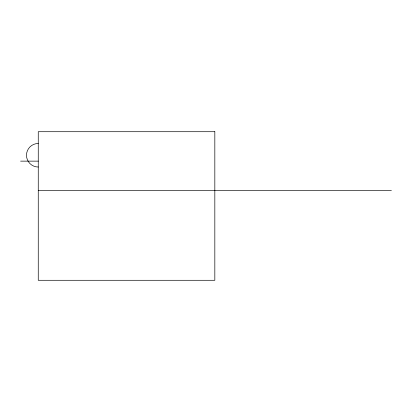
<?xml version="1.0" encoding="UTF-8"?>
<svg xmlns="http://www.w3.org/2000/svg" width="412" height="412" viewBox="0 0 412 412"><rect width="100%" height="100%" fill="white"/><g stroke="black" fill="none" stroke-linecap="round" stroke-linejoin="round"><path stroke-width="0.62" d="M20.6 161.138L38.259 161.138M38.259 190.565L391.4 190.565M38.259 167.025A11.773 11.773 0 0 1 26.486 155.252A11.773 11.773 0 0 1 38.259 143.479M214.827 131.711L38.259 131.711L38.259 280.289L214.827 280.289L214.827 131.711"/></g></svg>
